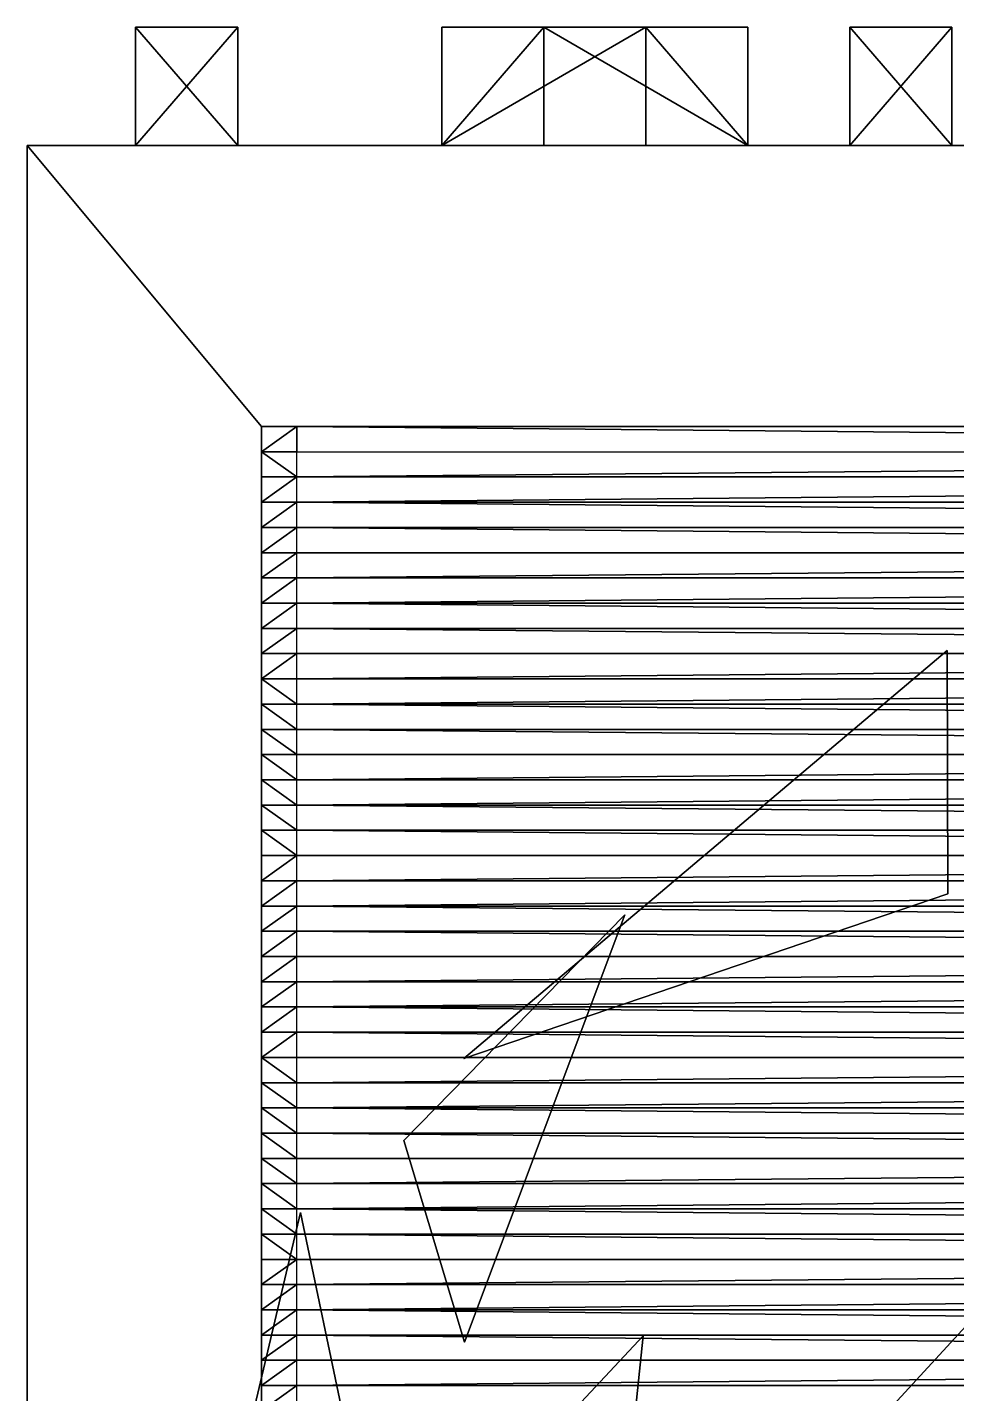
# Model space of a CAD drawing. Extents: x -50 to 50, y -156 to 3.
# Drawn here: x -35 to -15.15, y -26.66 to 2.53 of the extents above; entities that cross this region are included whole.
import ezdxf

# ---------------------------------------------------------------- set-up
doc = ezdxf.new("R2010")
doc.units = 0
doc.linetypes.add('SOLIDLINE', pattern=[0])
for name, color, linetype in [('clouds__2', 14, 'SOLIDLINE'), ('frontwall_mls__2', 14, 'SOLIDLINE'), ('hull__2', 14, 'SOLIDLINE'), ('kattoelementti1_polysurface5_po', 250, 'SOLIDLINE'), ('polysurface8_polysurface11__2', 14, 'SOLIDLINE'), ('reduce_kattoelementti1_polysurf', 250, 'SOLIDLINE')]:
    doc.layers.add(name, color=color, linetype=linetype)

msp = doc.modelspace()

# ---------------------------------------------------------------- linework, layer by layer
at = {"layer": 'clouds__2', "color": 14}
for points in [[(-15.3544, -10.7827, 26.9912), (-25.679, -19.4991, 27.4924), (-15.3405, -15.9806, 31.011)], [(-15.3544, -10.7827, 26.9912), (-15.3405, -15.9806, 31.011), (-25.679, -19.4991, 27.4924)], [(-26.963, -21.2522, 13.2272), (-25.6654, -25.5593, 17.6072), (-22.2393, -16.4324, 18.0469)], [(-26.963, -21.2522, 13.2272), (-22.2393, -16.4324, 18.0469), (-25.6654, -25.5593, 17.6072)], [(-11.6126, -21.5766, 33.8998), (-19.0276, -29.6469, 33.4886), (-11.247, -26.9794, 36.1561)], [(-11.6126, -21.5766, 33.8998), (-11.247, -26.9794, 36.1561), (-19.0276, -29.6469, 33.4886)], [(-29.1634, -22.7879, 14.6333), (-31.4487, -32.4664, 13.6488), (-28.2055, -27.3738, 18.702)], [(-29.1634, -22.7879, 14.6333), (-28.2055, -27.3738, 18.702), (-31.4487, -32.4664, 13.6488)], [(-26.5413, -30.4437, 22.6028), (-22.7835, -34.4204, 26.5795), (-21.8504, -25.4218, 27.6247)], [(-26.5413, -30.4437, 22.6028), (-21.8504, -25.4218, 27.6247), (-22.7835, -34.4204, 26.5795)]]:
    msp.add_3dface(points, dxfattribs=at)
at = {"layer": 'frontwall_mls__2', "color": 14}
for points in [[(-30.5073, 2.52548, 40), (-32.6864, 2.52548), (-32.6864, 2.52548, 40)], [(-30.5073, 2.52548, 40), (-30.5073, 2.52548), (-32.6864, 2.52548)], [(-32.6864, 2.52548, 40), (-32.6864, 0), (-32.6864, 0, 40)], [(-32.6864, 2.52548, 40), (-32.6864, 2.52548), (-32.6864, 0)], [(-32.6864, 2.52548), (-30.5073, 0), (-32.6864, 0)], [(-32.6864, 2.52548), (-30.5073, 2.52548), (-30.5073, 0)], [(-30.5073, 2.52548, 40), (-32.6864, 0, 40), (-30.5073, 0, 40)], [(-30.5073, 2.52548, 40), (-32.6864, 2.52548, 40), (-32.6864, 0, 40)], [(-30.5073, 2.52548), (-30.5073, 0, 40), (-30.5073, 0)], [(-30.5073, 2.52548), (-30.5073, 2.52548, 40), (-30.5073, 0, 40)], [(-23.9701, 2.52548), (-26.1492, 2.52548, 40), (-23.9701, 2.52548, 40)], [(-23.9701, 2.52548), (-26.1491, 2.52548), (-26.1492, 2.52548, 40)], [(-26.1492, 2.52548, 40), (-26.1491, 0), (-26.1492, 0, 40)], [(-26.1492, 2.52548, 40), (-26.1491, 2.52548), (-26.1491, 0)], [(-21.791, 2.52548, 40), (-26.1492, 0, 40), (-19.6119, 0, 40)], [(-23.9701, 2.52548, 40), (-26.1492, 0, 40), (-21.791, 2.52548, 40)], [(-23.9701, 2.52548, 40), (-26.1492, 2.52548, 40), (-26.1492, 0, 40)], [(-23.9701, 2.52548), (-26.1491, 0), (-26.1491, 2.52548)], [(-23.9701, 2.52548), (-19.6119, 0), (-26.1491, 0)], [(-21.791, 2.52548, 40), (-23.9701, 2.52548), (-23.9701, 2.52548, 40)], [(-21.791, 2.52548, 40), (-21.791, 2.52548), (-23.9701, 2.52548)], [(-21.791, 2.52548), (-19.6119, 0), (-23.9701, 2.52548)], [(-23.9701, 0), (-23.9701, 2.52548, 40), (-23.9701, 2.52548)], [(-23.9701, 0), (-23.9701, 0, 40), (-23.9701, 2.52548, 40)], [(-23.9701, 2.52548), (-23.9701, 0), (-23.9701, 2.52548, 40)], [(-23.9701, 0), (-23.9701, 0, 40), (-23.9701, 2.52548, 40)], [(-21.791, 2.52548), (-19.6119, 2.52548, 40), (-19.6119, 2.52548)], [(-21.791, 2.52548), (-21.791, 2.52548, 40), (-19.6119, 2.52548, 40)], [(-19.6119, 2.52548), (-19.6119, 0), (-21.791, 2.52548)], [(-21.791, 2.52548, 40), (-19.6119, 0, 40), (-19.6119, 2.52548, 40)], [(-21.791, 2.52548, 40), (-21.791, 2.52548), (-21.791, 0, 40)], [(-21.791, 2.52548), (-21.791, 0), (-21.791, 0, 40)], [(-21.791, 2.52548), (-21.791, 0, 40), (-21.791, 2.52548, 40)], [(-21.791, 2.52548), (-21.791, 0), (-21.791, 0, 40)], [(-19.6119, 2.52548), (-19.6119, 0, 40), (-19.6119, 0)], [(-19.6119, 2.52548), (-19.6119, 2.52548, 40), (-19.6119, 0, 40)], [(-15.2537, 2.52548), (-17.4328, 2.52548, 40), (-15.2537, 2.52548, 40)], [(-15.2537, 2.52548), (-17.4328, 2.52548), (-17.4328, 2.52548, 40)], [(-15.2537, 2.52548, 40), (-17.4328, 0, 40), (-15.2537, 0, 40)], [(-15.2537, 2.52548, 40), (-17.4328, 2.52548, 40), (-17.4328, 0, 40)], [(-17.4328, 2.52548, 40), (-17.4328, 0), (-17.4328, 0, 40)], [(-17.4328, 2.52548, 40), (-17.4328, 2.52548), (-17.4328, 0)], [(-17.4328, 2.52548), (-15.2537, 0), (-17.4328, 0)], [(-17.4328, 2.52548), (-15.2537, 2.52548), (-15.2537, 0)], [(-15.2537, 2.52548), (-15.2537, 0, 40), (-15.2537, 0)], [(-15.2537, 2.52548), (-15.2537, 2.52548, 40), (-15.2537, 0, 40)], [(-32.6864, 0), (-35, 0, 40), (-32.6864, 0, 40)], [(-32.6864, 0), (-35, 0), (-35, 0, 40)], [(-30.5073, 0, 40), (-26.1491, 0), (-30.5073, 0)], [(-30.5073, 0, 40), (-26.1492, 0, 40), (-26.1491, 0)], [(-19.6119, 0, 40), (-17.4328, 0), (-19.6119, 0)], [(-19.6119, 0, 40), (-17.4328, 0, 40), (-17.4328, 0)], [(-10.8955, 0), (-15.2537, 0, 40), (-10.8955, 0, 40)], [(-10.8955, 0), (-15.2537, 0), (-15.2537, 0, 40)]]:
    msp.add_3dface(points, dxfattribs=at)
at = {"layer": 'hull__2', "color": 14}
for points in [[(-30, -144, 40), (-30, -6, 40), (-35, 0, 40), (-35, -150, 40)], [(30, -6, 40), (35, 0, 40), (-35, 0, 40), (-30, -6, 40)], [(35, 0), (35, -150), (-35, -150), (-35, 0)], [(-35, -150), (-35, -69.3826, 4.62588), (-35, -14.1605, 4.62588), (-35, 0)], [(-35, -14.1605, 4.62588), (-35, -14.1605, 36), (-35, 0, 40), (-35, 0)], [(-35, -69.3826, 36), (-35, -150, 40), (-35, 0, 40), (-35, -14.1605, 36)]]:
    msp.add_3dface(points, dxfattribs=at)
at = {"layer": 'kattoelementti1_polysurface5_po', "color": 250}
for points in [[(-29.2422, -6, 40), (-30, -6.53906, 40), (-29.2422, -6.53906, 40.8772)], [(-29.2422, -6, 40), (-30, -6, 40), (-30, -6.53906, 40)], [(29.2422, -6.53906, 40.8772), (-29.2422, -6, 40), (-29.2422, -6.53906, 40.8772)], [(29.2422, -6.53906, 40.8772), (29.2422, -6, 40), (-29.2422, -6, 40)], [(-30, -6.53906, 40), (-29.2422, -7.07813, 40.7022), (-29.2422, -6.53906, 40.8772)], [(-30, -7.07813, 40), (-29.2422, -7.07813, 40.7022), (-30, -6.53906, 40)], [(-29.2422, -7.07813, 40.7022), (-30, -7.61719, 40), (-29.2422, -7.61719, 40.7553)], [(-29.2422, -7.07813, 40.7022), (-30, -7.07813, 40), (-30, -7.61719, 40)], [(-29.2422, -7.61719, 40.7553), (-30, -8.15625, 40), (-29.2422, -8.15625, 41.0275)], [(-30, -7.61719, 40), (-30, -8.15625, 40), (-29.2422, -7.61719, 40.7553)], [(-29.2422, -8.15625, 41.0275), (-30, -8.69531, 40), (-29.2422, -8.69531, 41.4732)], [(-29.2422, -8.15625, 41.0275), (-30, -8.15625, 40), (-30, -8.69531, 40)], [(-29.2422, -8.69531, 41.4732), (-30, -9.23438, 40), (-29.2422, -9.23438, 42.0178)], [(-30, -9.23438, 40), (-29.2422, -8.69531, 41.4732), (-30, -8.69531, 40)], [(-29.2422, -9.23438, 42.0178), (-30, -9.77344, 40), (-29.2422, -9.77344, 42.5699)], [(-29.2422, -9.23438, 42.0178), (-30, -9.23438, 40), (-30, -9.77344, 40)], [(-29.2422, -9.77344, 42.5699), (-30, -10.3125, 40), (-29.2422, -10.3125, 43.0371)], [(-30, -9.77344, 40), (-30, -10.3125, 40), (-29.2422, -9.77344, 42.5699)], [(-29.2422, -10.3125, 43.0371), (-30, -10.8516, 40), (-29.2422, -10.8516, 43.341)], [(-29.2422, -10.3125, 43.0371), (-30, -10.3125, 40), (-30, -10.8516, 40)], [(-29.2422, -10.8516, 43.341), (-30, -11.3906, 40), (-29.2422, -11.3906, 43.4307)], [(-30, -11.3906, 40), (-29.2422, -10.8516, 43.341), (-30, -10.8516, 40)], [(-30, -11.3906, 40), (-29.2422, -11.9297, 43.2913), (-29.2422, -11.3906, 43.4307)], [(-30, -11.3906, 40), (-30, -11.9297, 40), (-29.2422, -11.9297, 43.2913)], [(-30, -11.9297, 40), (-29.2422, -12.4688, 42.9459), (-29.2422, -11.9297, 43.2913)], [(-30, -11.9297, 40), (-30, -12.4688, 40), (-29.2422, -12.4688, 42.9459)], [(-30, -12.4688, 40), (-29.2422, -13.0078, 42.4526), (-29.2422, -12.4688, 42.9459)], [(-29.2422, -13.0078, 42.4526), (-30, -12.4688, 40), (-30, -13.0078, 40)], [(-30, -13.0078, 40), (-29.2422, -13.5469, 41.894), (-29.2422, -13.0078, 42.4526)], [(-30, -13.5469, 40), (-29.2422, -13.5469, 41.894), (-30, -13.0078, 40)], [(-30, -13.5469, 40), (-29.2422, -14.0859, 41.3637), (-29.2422, -13.5469, 41.894)], [(-30, -13.5469, 40), (-30, -14.0859, 40), (-29.2422, -14.0859, 41.3637)], [(-30, -14.0859, 40), (-29.2422, -14.625, 40.9506), (-29.2422, -14.0859, 41.3637)], [(-30, -14.0859, 40), (-30, -14.625, 40), (-29.2422, -14.625, 40.9506)], [(-30, -14.625, 40), (-29.2422, -15.1641, 40.7239), (-29.2422, -14.625, 40.9506)], [(-29.2422, -15.1641, 40.7239), (-30, -14.625, 40), (-30, -15.1641, 40)], [(-30, -15.7031, 40), (-29.2422, -15.1641, 40.7239), (-30, -15.1641, 40)], [(-30, -15.7031, 40), (-29.2422, -15.7031, 40.7216), (-29.2422, -15.1641, 40.7239)], [(-29.2422, -15.7031, 40.7216), (-30, -16.2422, 40), (-29.2422, -16.2422, 40.944)], [(-29.2422, -15.7031, 40.7216), (-30, -15.7031, 40), (-30, -16.2422, 40)], [(-29.2422, -16.2422, 40.944), (-30, -16.7813, 40), (-29.2422, -16.7813, 41.354)], [(-30, -16.2422, 40), (-30, -16.7813, 40), (-29.2422, -16.2422, 40.944)], [(-29.2422, -16.7813, 41.354), (-30, -17.3203, 40), (-29.2422, -17.3203, 41.8828)], [(-29.2422, -16.7813, 41.354), (-30, -16.7813, 40), (-30, -17.3203, 40)], [(-29.2422, -17.3203, 41.8828), (-30, -17.8594, 40), (-29.2422, -17.8594, 42.4418)], [(-30, -17.8594, 40), (-29.2422, -17.3203, 41.8828), (-30, -17.3203, 40)], [(-29.2422, -17.8594, 42.4418), (-30, -18.3984, 40), (-29.2422, -18.3984, 42.9373)], [(-29.2422, -17.8594, 42.4418), (-30, -17.8594, 40), (-30, -18.3984, 40)], [(-29.2422, -18.3984, 42.9373), (-30, -18.9375, 40), (-29.2422, -18.9375, 43.2862)], [(-30, -18.3984, 40), (-30, -18.9375, 40), (-29.2422, -18.3984, 42.9373)], [(-29.2422, -18.9375, 43.2862), (-30, -19.4766, 40), (-29.2422, -19.4766, 43.4302)], [(-29.2422, -18.9375, 43.2862), (-30, -18.9375, 40), (-30, -19.4766, 40)], [(-30, -19.4766, 40), (-29.2422, -20.0156, 43.345), (-29.2422, -19.4766, 43.4302)], [(-30, -20.0156, 40), (-29.2422, -20.0156, 43.345), (-30, -19.4766, 40)], [(-30, -20.0156, 40), (-29.2422, -20.5547, 43.045), (-29.2422, -20.0156, 43.345)], [(-30, -20.0156, 40), (-30, -20.5547, 40), (-29.2422, -20.5547, 43.045)], [(-30, -20.5547, 40), (-29.2422, -21.0938, 42.5804), (-29.2422, -20.5547, 43.045)], [(-30, -20.5547, 40), (-30, -21.0938, 40), (-29.2422, -21.0938, 42.5804)], [(-30, -21.0938, 40), (-29.2422, -21.6328, 42.0291), (-29.2422, -21.0938, 42.5804)], [(-29.2422, -21.6328, 42.0291), (-30, -21.0938, 40), (-30, -21.6328, 40)], [(-30, -21.6328, 40), (-29.2422, -22.1719, 41.4834), (-29.2422, -21.6328, 42.0291)], [(-30, -22.1719, 40), (-29.2422, -22.1719, 41.4834), (-30, -21.6328, 40)], [(-30, -22.1719, 40), (-29.2422, -22.7109, 41.0349), (-29.2422, -22.1719, 41.4834)], [(-30, -22.1719, 40), (-30, -22.7109, 40), (-29.2422, -22.7109, 41.0349)], [(-30, -22.7109, 40), (-29.2422, -23.25, 40.7587), (-29.2422, -22.7109, 41.0349)], [(-30, -22.7109, 40), (-30, -23.25, 40), (-29.2422, -23.25, 40.7587)], [(-30, -23.25, 40), (-29.2422, -23.7891, 40.701), (-29.2422, -23.25, 40.7587)], [(-29.2422, -23.7891, 40.701), (-30, -23.25, 40), (-30, -23.7891, 40)], [(-29.2422, -23.7891, 40.701), (-30, -24.3281, 40), (-29.2422, -24.3281, 40.8716)], [(-30, -24.3281, 40), (-29.2422, -23.7891, 40.701), (-30, -23.7891, 40)], [(-29.2422, -24.3281, 40.8716), (-30, -24.8672, 40), (-29.2422, -24.8672, 41.2418)], [(-29.2422, -24.3281, 40.8716), (-30, -24.3281, 40), (-30, -24.8672, 40)], [(-29.2422, -24.8672, 41.2418), (-30, -25.4063, 40), (-29.2422, -25.4063, 41.7496)], [(-30, -24.8672, 40), (-30, -25.4063, 40), (-29.2422, -24.8672, 41.2418)], [(-29.2422, -25.4063, 41.7496), (-30, -25.9453, 40), (-29.2422, -25.9453, 42.31)], [(-29.2422, -25.4063, 41.7496), (-30, -25.4063, 40), (-30, -25.9453, 40)], [(-29.2422, -25.9453, 42.31), (-30, -26.4844, 40), (-29.2422, -26.4844, 42.8289)], [(-30, -26.4844, 40), (-29.2422, -25.9453, 42.31), (-30, -25.9453, 40)], [(-29.2422, -26.4844, 42.8289), (-30, -27.0234, 40), (-29.2422, -27.0234, 43.2195)], [(-29.2422, -26.4844, 42.8289), (-30, -26.4844, 40), (-30, -27.0234, 40)]]:
    msp.add_3dface(points, dxfattribs=at)
at = {"layer": 'polysurface8_polysurface11__2', "color": 14}
for points in [[(-35, -14.1605, 36), (-35, -41.7716, 35.3129), (-35, -69.3825, 36)], [(-35, -14.1605, 36), (-35, -39.9027, 35.1947), (-35, -41.7716, 35.3129)], [(-35, -14.1605, 36), (-35, -38.0633, 34.8417), (-35, -39.9027, 35.1947)], [(-35, -14.1605, 36), (-35, -36.2824, 34.2596), (-35, -38.0633, 34.8417)], [(-35, -14.1605, 36), (-35, -34.5881, 33.4575), (-35, -36.2824, 34.2596)], [(-35, -14.1605, 36), (-35, -33.007, 32.4482), (-35, -34.5881, 33.4575)], [(-35, -14.1605, 36), (-35, -31.5642, 31.2475), (-35, -33.007, 32.4482)], [(-35, -14.1605, 36), (-35, -30.2823, 29.8743), (-35, -31.5642, 31.2475)], [(-35, -14.1605, 36), (-35, -29.1817, 28.3503), (-35, -30.2823, 29.8743)], [(-35, -14.1605, 4.62594), (-35, -29.1817, 28.3503), (-35, -14.1605, 36)], [(-35, -14.1605, 4.62594), (-35, -28.2796, 26.6996), (-35, -29.1817, 28.3503)], [(-35, -14.1605, 4.62594), (-35, -27.5902, 24.9482), (-35, -28.2796, 26.6996)], [(-35, -14.1605, 4.62594), (-35, -27.1245, 23.1237), (-35, -27.5902, 24.9482)], [(-35, -14.1605, 4.62594), (-35, -26.8899, 21.2548), (-35, -27.1245, 23.1237)], [(-35, -14.1605, 4.62594), (-35, -26.8899, 19.3711), (-35, -26.8899, 21.2548)], [(-35, -14.1605, 4.62594), (-35, -27.1245, 17.5022), (-35, -26.8899, 19.3711)], [(-35, -14.1605, 4.62594), (-35, -27.5902, 15.6777), (-35, -27.1245, 17.5022)], [(-35, -14.1605, 4.62594), (-35, -28.2796, 13.9263), (-35, -27.5902, 15.6777)], [(-35, -14.1605, 4.62594), (-35, -29.1817, 12.2755), (-35, -28.2796, 13.9263)], [(-35, -14.1605, 4.62594), (-35, -30.2823, 10.7516), (-35, -29.1817, 12.2755)], [(-35, -14.1605, 4.62594), (-35, -31.5642, 9.37842), (-35, -30.2823, 10.7516)], [(-35, -14.1605, 4.62594), (-35, -33.007, 8.17769), (-35, -31.5642, 9.37842)], [(-35, -14.1605, 4.62594), (-35, -34.5881, 7.16834), (-35, -33.007, 8.17769)], [(-35, -14.1605, 4.62594), (-35, -36.2824, 6.3663), (-35, -34.5881, 7.16834)], [(-35, -14.1605, 4.62594), (-35, -38.0633, 5.7842), (-35, -36.2824, 6.3663)], [(-35, -41.7716, 5.31294), (-35, -14.1605, 4.62594), (-35, -69.3825, 4.62594)], [(-35, -39.9027, 5.43122), (-35, -14.1605, 4.62594), (-35, -41.7716, 5.31294)], [(-35, -38.0633, 5.7842), (-35, -14.1605, 4.62594), (-35, -39.9027, 5.43122)]]:
    msp.add_3dface(points, dxfattribs=at)
at = {"layer": 'reduce_kattoelementti1_polysurf', "color": 250}
for points in [[(-29.2422, -6.53906, 40.8772), (29.2422, -6.53906, 40.8772), (-29.2422, -7.07813, 40.7022)], [(29.2422, -6.53906, 40.8772), (29.2422, -7.07813, 40.7022), (-29.2422, -7.07813, 40.7022)], [(29.2422, -7.61719, 40.7553), (-29.2422, -7.61719, 40.7553), (29.2422, -7.07813, 40.7022)], [(-29.2422, -7.61719, 40.7553), (-29.2422, -7.07813, 40.7022), (29.2422, -7.07813, 40.7022)], [(29.2422, -7.61719, 40.7553), (29.2422, -8.15625, 41.0275), (-29.2422, -7.61719, 40.7553)], [(29.2422, -8.15625, 41.0275), (-29.2422, -8.15625, 41.0275), (-29.2422, -7.61719, 40.7553)], [(-29.2422, -8.69531, 41.4732), (-29.2422, -8.15625, 41.0275), (29.2422, -8.69531, 41.4732)], [(-29.2422, -8.15625, 41.0275), (29.2422, -8.15625, 41.0275), (29.2422, -8.69531, 41.4732)], [(-29.2422, -8.69531, 41.4732), (29.2422, -8.69531, 41.4732), (-29.2422, -9.23438, 42.0178)], [(29.2422, -8.69531, 41.4732), (29.2422, -9.23438, 42.0178), (-29.2422, -9.23438, 42.0178)], [(29.2422, -9.77344, 42.5699), (-29.2422, -9.77344, 42.5699), (29.2422, -9.23438, 42.0178)], [(-29.2422, -9.77344, 42.5699), (-29.2422, -9.23438, 42.0178), (29.2422, -9.23438, 42.0178)], [(29.2422, -9.77344, 42.5699), (29.2422, -10.3125, 43.0371), (-29.2422, -9.77344, 42.5699)], [(29.2422, -10.3125, 43.0371), (-29.2422, -10.3125, 43.0371), (-29.2422, -9.77344, 42.5699)], [(-29.2422, -10.8516, 43.341), (-29.2422, -10.3125, 43.0371), (29.2422, -10.8516, 43.341)], [(-29.2422, -10.3125, 43.0371), (29.2422, -10.3125, 43.0371), (29.2422, -10.8516, 43.341)], [(-29.2422, -10.8516, 43.341), (29.2422, -10.8516, 43.341), (-29.2422, -11.3906, 43.4307)], [(29.2422, -10.8516, 43.341), (29.2422, -11.3906, 43.4307), (-29.2422, -11.3906, 43.4307)], [(29.2422, -11.9297, 43.2913), (-29.2422, -11.9297, 43.2913), (29.2422, -11.3906, 43.4307)], [(-29.2422, -11.9297, 43.2913), (-29.2422, -11.3906, 43.4307), (29.2422, -11.3906, 43.4307)], [(29.2422, -11.9297, 43.2913), (29.2422, -12.4688, 42.9459), (-29.2422, -11.9297, 43.2913)], [(29.2422, -12.4688, 42.9459), (-29.2422, -12.4688, 42.9459), (-29.2422, -11.9297, 43.2913)], [(-29.2422, -13.0078, 42.4526), (-29.2422, -12.4688, 42.9459), (29.2422, -13.0078, 42.4526)], [(-29.2422, -12.4688, 42.9459), (29.2422, -12.4688, 42.9459), (29.2422, -13.0078, 42.4526)], [(-29.2422, -13.0078, 42.4526), (29.2422, -13.0078, 42.4526), (-29.2422, -13.5469, 41.894)], [(29.2422, -13.0078, 42.4526), (29.2422, -13.5469, 41.894), (-29.2422, -13.5469, 41.894)], [(29.2422, -14.0859, 41.3637), (-29.2422, -14.0859, 41.3637), (29.2422, -13.5469, 41.894)], [(-29.2422, -14.0859, 41.3637), (-29.2422, -13.5469, 41.894), (29.2422, -13.5469, 41.894)], [(29.2422, -14.0859, 41.3637), (29.2422, -14.625, 40.9506), (-29.2422, -14.0859, 41.3637)], [(29.2422, -14.625, 40.9506), (-29.2422, -14.625, 40.9506), (-29.2422, -14.0859, 41.3637)], [(-29.2422, -15.1641, 40.7239), (-29.2422, -14.625, 40.9506), (29.2422, -15.1641, 40.7239)], [(-29.2422, -14.625, 40.9506), (29.2422, -14.625, 40.9506), (29.2422, -15.1641, 40.7239)], [(-29.2422, -15.1641, 40.7239), (29.2422, -15.1641, 40.7239), (-29.2422, -15.7031, 40.7216)], [(29.2422, -15.1641, 40.7239), (29.2422, -15.7031, 40.7216), (-29.2422, -15.7031, 40.7216)], [(29.2422, -16.2422, 40.944), (-29.2422, -16.2422, 40.944), (29.2422, -15.7031, 40.7216)], [(-29.2422, -16.2422, 40.944), (-29.2422, -15.7031, 40.7216), (29.2422, -15.7031, 40.7216)], [(29.2422, -16.2422, 40.944), (29.2422, -16.7813, 41.354), (-29.2422, -16.2422, 40.944)], [(29.2422, -16.7813, 41.354), (-29.2422, -16.7813, 41.354), (-29.2422, -16.2422, 40.944)], [(-29.2422, -17.3203, 41.8828), (-29.2422, -16.7813, 41.354), (29.2422, -17.3203, 41.8828)], [(-29.2422, -16.7813, 41.354), (29.2422, -16.7813, 41.354), (29.2422, -17.3203, 41.8828)], [(-29.2422, -17.3203, 41.8828), (29.2422, -17.3203, 41.8828), (-29.2422, -17.8594, 42.4418)], [(29.2422, -17.3203, 41.8828), (29.2422, -17.8594, 42.4418), (-29.2422, -17.8594, 42.4418)], [(29.2422, -18.3984, 42.9373), (-29.2422, -18.3984, 42.9373), (29.2422, -17.8594, 42.4418)], [(-29.2422, -18.3984, 42.9373), (-29.2422, -17.8594, 42.4418), (29.2422, -17.8594, 42.4418)], [(29.2422, -18.3984, 42.9373), (29.2422, -18.9375, 43.2862), (-29.2422, -18.3984, 42.9373)], [(29.2422, -18.9375, 43.2862), (-29.2422, -18.9375, 43.2862), (-29.2422, -18.3984, 42.9373)], [(-29.2422, -19.4766, 43.4302), (-29.2422, -18.9375, 43.2862), (29.2422, -19.4766, 43.4302)], [(-29.2422, -18.9375, 43.2862), (29.2422, -18.9375, 43.2862), (29.2422, -19.4766, 43.4302)], [(-29.2422, -19.4766, 43.4302), (29.2422, -19.4766, 43.4302), (-29.2422, -20.0156, 43.345)], [(29.2422, -19.4766, 43.4302), (29.2422, -20.0156, 43.345), (-29.2422, -20.0156, 43.345)], [(29.2422, -20.5547, 43.045), (-29.2422, -20.5547, 43.045), (29.2422, -20.0156, 43.345)], [(-29.2422, -20.5547, 43.045), (-29.2422, -20.0156, 43.345), (29.2422, -20.0156, 43.345)], [(29.2422, -20.5547, 43.045), (29.2422, -21.0938, 42.5804), (-29.2422, -20.5547, 43.045)], [(29.2422, -21.0938, 42.5804), (-29.2422, -21.0938, 42.5804), (-29.2422, -20.5547, 43.045)], [(-29.2422, -21.6328, 42.0291), (-29.2422, -21.0938, 42.5804), (29.2422, -21.6328, 42.0291)], [(-29.2422, -21.0938, 42.5804), (29.2422, -21.0938, 42.5804), (29.2422, -21.6328, 42.0291)], [(-29.2422, -21.6328, 42.0291), (29.2422, -21.6328, 42.0291), (-29.2422, -22.1719, 41.4834)], [(29.2422, -21.6328, 42.0291), (29.2422, -22.1719, 41.4834), (-29.2422, -22.1719, 41.4834)], [(29.2422, -22.7109, 41.0349), (-29.2422, -22.7109, 41.0349), (29.2422, -22.1719, 41.4834)], [(-29.2422, -22.7109, 41.0349), (-29.2422, -22.1719, 41.4834), (29.2422, -22.1719, 41.4834)], [(29.2422, -22.7109, 41.0349), (29.2422, -23.25, 40.7587), (-29.2422, -22.7109, 41.0349)], [(29.2422, -23.25, 40.7587), (-29.2422, -23.25, 40.7587), (-29.2422, -22.7109, 41.0349)], [(-29.2422, -23.7891, 40.701), (-29.2422, -23.25, 40.7587), (29.2422, -23.7891, 40.701)], [(-29.2422, -23.25, 40.7587), (29.2422, -23.25, 40.7587), (29.2422, -23.7891, 40.701)], [(-29.2422, -23.7891, 40.701), (29.2422, -23.7891, 40.701), (-29.2422, -24.3281, 40.8716)], [(29.2422, -23.7891, 40.701), (29.2422, -24.3281, 40.8716), (-29.2422, -24.3281, 40.8716)], [(29.2422, -24.8672, 41.2418), (-29.2422, -24.8672, 41.2418), (29.2422, -24.3281, 40.8716)], [(-29.2422, -24.8672, 41.2418), (-29.2422, -24.3281, 40.8716), (29.2422, -24.3281, 40.8716)], [(29.2422, -24.8672, 41.2418), (29.2422, -25.4063, 41.7496), (-29.2422, -24.8672, 41.2418)], [(29.2422, -25.4063, 41.7496), (-29.2422, -25.4063, 41.7496), (-29.2422, -24.8672, 41.2418)], [(-29.2422, -25.9453, 42.31), (-29.2422, -25.4063, 41.7496), (29.2422, -25.9453, 42.31)], [(-29.2422, -25.4063, 41.7496), (29.2422, -25.4063, 41.7496), (29.2422, -25.9453, 42.31)], [(-29.2422, -25.9453, 42.31), (29.2422, -25.9453, 42.31), (-29.2422, -26.4844, 42.8289)], [(29.2422, -25.9453, 42.31), (29.2422, -26.4844, 42.8289), (-29.2422, -26.4844, 42.8289)], [(29.2422, -27.0234, 43.2195), (-29.2422, -27.0234, 43.2195), (29.2422, -26.4844, 42.8289)], [(-29.2422, -27.0234, 43.2195), (-29.2422, -26.4844, 42.8289), (29.2422, -26.4844, 42.8289)]]:
    msp.add_3dface(points, dxfattribs=at)

doc.saveas('drawing.dxf')
